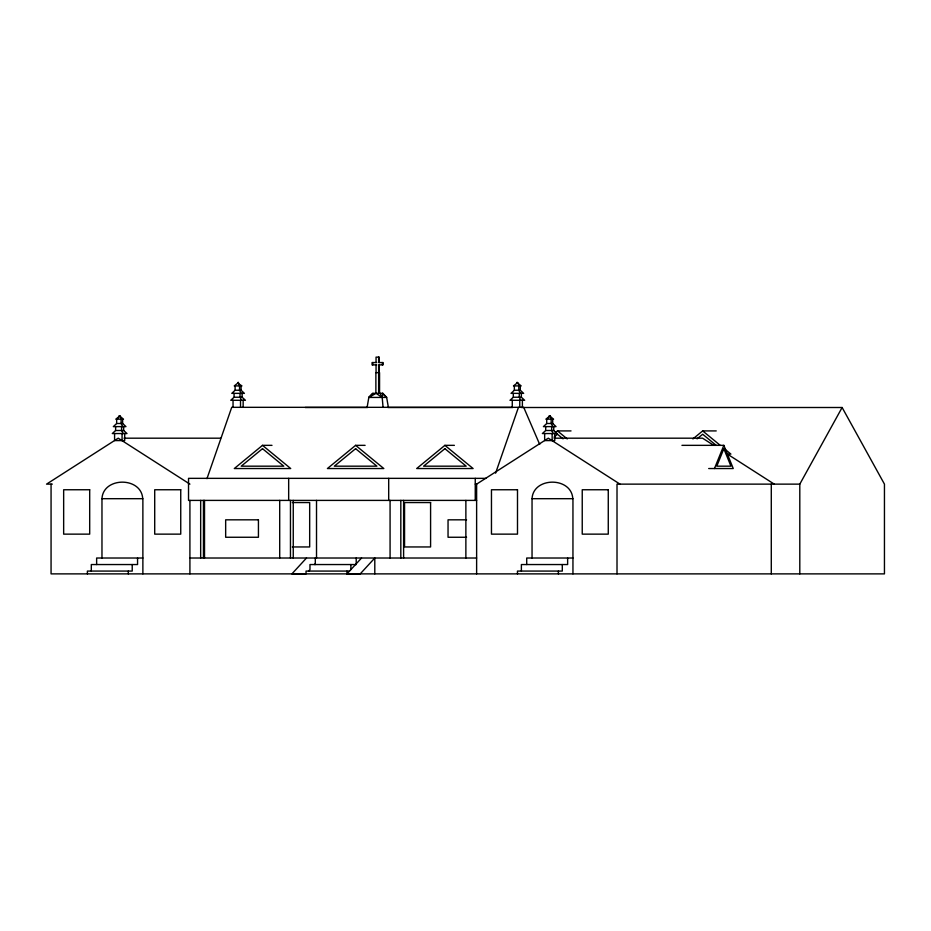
<?xml version="1.0" encoding="UTF-8"?>
<svg xmlns="http://www.w3.org/2000/svg" width="931" height="931" viewBox="0 0 931 931"><rect width="100%" height="100%" fill="white"/><g stroke="black" fill="none" stroke-linecap="round" stroke-linejoin="round"><path stroke-width="1.4" d="M367.117 407.324L368.827 397.432L372.668 393.336L382.816 393.336L382.199 397.432L383.06 407.324M101.968 558.018L101.968 498.69C103.143 476.649 141.524 476.649 142.711 498.69M532.043 558.018L532.043 498.69C533.219 476.649 571.599 476.649 572.786 498.69M206.973 478.639L231.726 407.324L523.699 407.324L539.689 444.401M495.595 473.157L518.451 407.324M714.473 468.537L723.853 445.344L681.946 445.344M799.799 573.88L799.799 484.132L842.124 407.499L521.418 407.499M118.33 418.252L119.412 415.715M548.406 418.252L549.488 415.715M306.497 558.018L291.915 573.88L306.043 573.868L306.043 571.075L349.532 571.075M308.615 571.075L309.976 569.597L309.976 564.547L356.212 564.547L356.212 558.018M314.62 564.547L315.295 563.814M374.797 573.88L374.797 558.018L360.216 573.88L346.96 573.868L361.542 558.018M388.367 407.324L386.656 397.432L368.827 397.432L372.959 393.336M116.666 423.489L113.338 426.619L125.941 426.619L122.624 423.489L116.666 423.489L116.666 419.171M235.112 390.229L231.796 393.359L244.399 393.359L241.082 390.229L235.112 390.229L235.112 385.911M514.354 390.229L511.026 393.359L523.629 393.359L520.313 390.229L514.354 390.229L514.354 385.911M546.73 423.489L543.413 426.619L556.016 426.619L552.7 423.489L546.73 423.489L546.73 419.171M115.619 430.494L112.302 433.543L126.977 433.543L123.66 430.494L115.619 430.494L115.619 426.619M234.077 397.234L230.76 400.283L245.435 400.283L242.118 397.234L234.077 397.234L234.077 393.359M513.307 397.234L509.99 400.283L524.665 400.283L521.348 397.234L513.307 397.234L513.307 393.359M545.694 430.494L542.377 433.543L557.052 433.543L553.736 430.494L545.694 430.494L545.694 426.619M262.507 445.344L234.309 468.537L290.705 468.537L262.507 445.344L271.992 445.344M355.619 445.344L327.421 468.537L383.816 468.537L355.619 445.344L365.103 445.344M444.89 445.344L416.692 468.537L473.099 468.537L444.89 445.344L454.375 445.344M555.307 432.694L557.483 430.913L571.029 430.913M554.12 437.011L557.483 434.242L563.08 438.85M692.92 438.932L702.684 430.913L716.23 430.913M697.086 438.85L702.684 434.242L716.125 445.297M119.261 416.425L115.793 419.171L123.486 419.171L119.261 415.715L120.029 416.425M237.719 383.165L234.251 385.911L241.944 385.911L237.719 383.165L238.476 382.455M516.949 383.165L513.481 385.911L521.174 385.911L516.949 382.455L517.717 383.165M549.337 416.425L545.869 419.171L553.561 419.171L549.337 415.715L550.093 416.425M475.252 484.132L476.625 484.132L548.301 438.187L619.988 484.132M368.827 397.432L376.054 393.336L382.199 397.432L380.127 393.336M376.706 362.555L372.074 362.555L372.074 364.882L376.706 364.882M305.205 407.499L367.605 407.499M387.913 407.499L512.713 407.499M123.998 438.187L220.6 438.187M554.073 438.187L702.579 438.187L713.507 445.193M726.552 454.095L730.882 454.095L724.376 448.742M708.7 468.537L733.244 468.537L723.853 445.344M485.935 478.348L188.528 478.348L188.528 500.401L476.625 500.401M52.322 484.132L46.55 484.132L118.225 438.187L189.912 484.132M799.799 484.132L617.009 484.132L617.009 573.88M101.968 498.69L142.874 498.69L142.874 573.88M532.043 498.69L572.949 498.69L572.949 573.88M292.311 502.554L309.674 502.554L309.674 546.951L292.311 546.951M466.571 519.824L448.044 519.824L448.044 537.257L466.571 537.257M142.874 558.018L96.638 558.018L96.638 564.547M189.912 558.018L476.625 558.018M572.949 558.018L526.713 558.018L526.713 564.547M726.878 453.758L774.255 484.132M702.684 430.913L720.035 445.181M557.483 430.913L567.235 438.932M382.525 393.336L386.656 397.432L382.816 393.336M551.571 419.171L549.953 415.715M519.195 385.911L517.566 382.455M238.324 383.165L239.954 385.911M121.507 419.171L119.878 415.715M842.124 407.499L884.45 484.132L884.45 573.88L51.065 573.88L51.065 484.132M553.212 433.543L551.664 430.494L551.664 426.619M520.836 400.283L519.277 397.234L519.277 393.359M241.595 400.283L240.035 397.234L240.035 393.359M123.148 433.543L121.589 430.494L121.589 426.619M552.735 426.619L551.175 423.489L551.175 419.171M520.348 393.359L518.788 390.229L518.788 385.911M241.117 393.359L239.546 390.229L239.546 385.911M122.659 426.619L121.1 423.489L121.1 419.171M771.287 484.132L771.287 573.88M567.631 558.018L567.631 564.547L521.383 564.547L521.383 571.075M562.301 564.547L562.301 571.075L517.461 571.075L517.461 573.88M558.379 571.075L558.379 573.88M554.771 433.543L554.771 440.584L544.658 440.584L544.658 433.543M553.736 426.619L553.736 430.494M552.7 419.171L552.7 423.489M552.141 433.543L552.141 440.584M522.384 400.283L522.384 407.324M521.348 393.359L521.348 397.234M520.313 385.911L520.313 390.229M519.754 400.283L519.754 407.324M517.101 382.455L517.101 383.165M512.271 400.283L512.271 407.324M476.625 484.132L476.625 573.88M475.252 478.348L475.252 500.401M465.872 500.401L465.872 558.018M403.612 500.401L403.612 558.018M400.819 500.401L400.819 558.018M390.077 500.401L390.077 558.018M388.692 478.348L388.692 500.401M382.455 362.555L382.455 364.882M379.557 393.336L379.557 372.656L375.88 372.656L375.88 393.336M379.301 362.555L379.301 357.12L376.054 357.12L376.054 362.555M379.301 364.882L379.301 372.656M378.649 357.12L378.649 362.555L383.106 362.555L383.106 364.882L378.649 364.882L378.638 393.336M376.054 364.882L376.054 372.656M372.737 362.555L372.737 364.882M350.882 564.547L350.882 569.597M346.96 571.075L346.96 573.868M316.517 500.401L316.517 558.018M315.295 558.018L315.295 564.547M293.253 500.401L293.253 558.018M290.46 500.401L290.46 558.018M288.668 478.348L288.668 500.401M279.707 500.401L279.707 558.018M243.154 400.283L243.154 407.324M242.118 393.359L242.118 397.234M241.082 385.911L241.082 390.229M240.524 400.283L240.524 407.324M238.324 382.455L238.476 383.165M237.871 382.455L237.871 383.165M233.041 400.283L233.041 407.324M204.517 500.401L204.517 558.018M203.447 500.401L203.447 558.018M200.665 500.401L200.665 558.018M189.912 500.401L189.912 573.88M137.555 558.018L137.555 564.547L91.308 564.547L91.308 571.075M132.225 564.547L132.225 571.075L87.386 571.075L87.386 573.88M128.303 571.075L128.303 573.88M124.696 433.543L124.696 440.584L114.583 440.584L114.583 433.543M123.66 426.619L123.66 430.494M122.624 419.171L122.624 423.489M122.066 433.543L122.066 440.584M723.853 448.684L716.777 466.175L730.94 466.175L723.853 448.684M262.507 448.684L241.222 466.175L283.78 466.175L262.507 448.684M355.619 448.684L334.334 466.175L376.892 466.175L355.619 448.684M444.89 448.684L423.617 466.175L466.175 466.175L444.89 448.684M89.69 489.753L63.657 489.753L63.657 534.138L89.69 534.138L89.69 489.753M180.742 489.753L154.709 489.753L154.709 534.138L180.742 534.138L180.742 489.753M517.496 489.753L491.463 489.753L491.463 534.138L517.496 534.138L517.496 489.753M608.269 489.753L582.236 489.753L582.236 534.138L608.269 534.138L608.269 489.753M430.588 502.554L404.554 502.554L404.554 546.951L430.588 546.951L430.588 502.554M258.434 519.824L225.663 519.824L225.663 537.257L258.434 537.257L258.434 519.824"/></g></svg>
